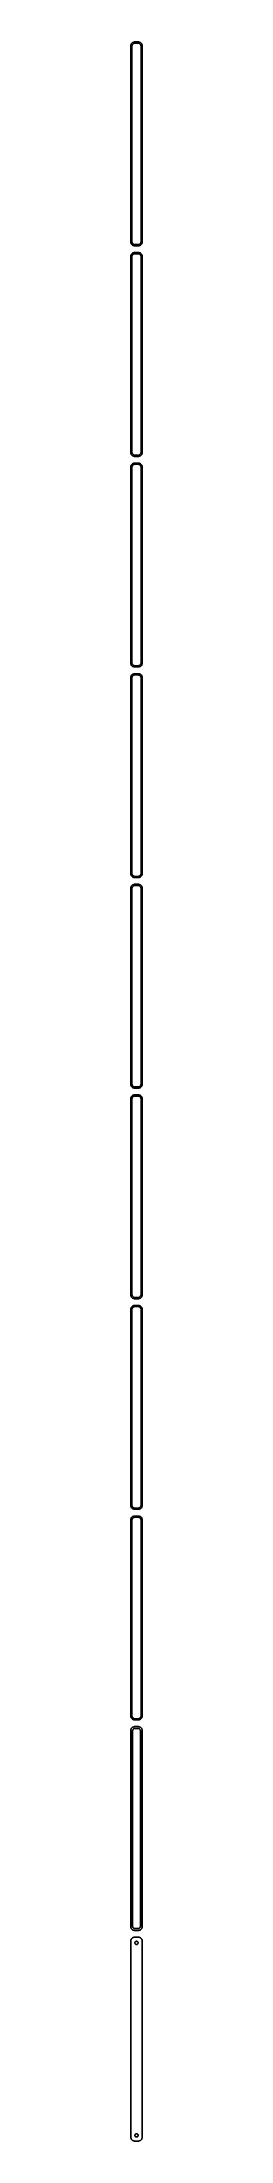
# Model space of a CAD drawing. Header units: metres. Extents: x -8 to 8, y 2655 to 5436.
import ezdxf

# ---------------------------------------------------------------- set-up
doc = ezdxf.new("R2010")
doc.units = ezdxf.units.M

msp = doc.modelspace()

# ---------------------------------------------------------------- linework, layer by layer
for p, q in [((-7.46057, 5431.63), (-7.5, 5431)), ((-7.5, 5431), (-7.5, 5171)), ((-7.34291, 5432.24), (-7.46057, 5431.63)), ((-7.14888, 5432.84), (-7.34291, 5432.24)), ((-6.88153, 5433.41), (-7.14888, 5432.84)), ((-6.54507, 5433.94), (-6.88153, 5433.41)), ((-6.14484, 5434.42), (-6.54507, 5433.94)), ((-5.68712, 5434.85), (-6.14484, 5434.42)), ((-6, 5430.5), (-5.96844, 5431)), ((-6, 5171.5), (-6, 5430.5)), ((-5.96844, 5431), (-5.87433, 5431.49)), ((-5.87433, 5431.49), (-5.7191, 5431.97)), ((-5.7191, 5431.97), (-5.50522, 5432.43)), ((-5.17912, 5435.22), (-5.68712, 5434.85)), ((-5.50522, 5432.43), (-5.23605, 5432.85)), ((-5.23605, 5432.85), (-4.91586, 5433.24)), ((-4.62889, 5435.52), (-5.17912, 5435.22)), ((-4.91586, 5433.24), (-4.54968, 5433.58)), ((-4.04507, 5435.76), (-4.62889, 5435.52)), ((-4.54968, 5433.58), (-4.1433, 5433.88)), ((-4.1433, 5433.88), (-3.70311, 5434.12)), ((-3.4369, 5435.91), (-4.04507, 5435.76)), ((-3.70311, 5434.12), (-3.23605, 5434.3)), ((-2.81395, 5435.99), (-3.4369, 5435.91)), ((-3.23605, 5434.3), (-2.74951, 5434.43)), ((2.81395, 5435.99), (-2.81395, 5435.99)), ((-2.74951, 5434.43), (-2.25116, 5434.49)), ((-2.25116, 5434.49), (2.25116, 5434.49)), ((2.25116, 5434.49), (2.74951, 5434.43)), ((2.74951, 5434.43), (3.23605, 5434.3)), ((3.4369, 5435.91), (2.81395, 5435.99)), ((3.23605, 5434.3), (3.70311, 5434.12)), ((4.04507, 5435.76), (3.4369, 5435.91)), ((3.70311, 5434.12), (4.1433, 5433.88)), ((4.62889, 5435.52), (4.04507, 5435.76)), ((4.1433, 5433.88), (4.54968, 5433.58)), ((4.54968, 5433.58), (4.91586, 5433.24)), ((5.17912, 5435.22), (4.62889, 5435.52)), ((4.91586, 5433.24), (5.23605, 5432.85)), ((5.68712, 5434.85), (5.17912, 5435.22)), ((5.23605, 5432.85), (5.50522, 5432.43)), ((5.50522, 5432.43), (5.7191, 5431.97)), ((6.14484, 5434.42), (5.68712, 5434.85)), ((5.7191, 5431.97), (5.87433, 5431.49)), ((5.87433, 5431.49), (5.96844, 5431)), ((5.96844, 5431), (6, 5430.5)), ((6, 5430.5), (6, 5171.5)), ((6.54507, 5433.94), (6.14484, 5434.42)), ((6.88153, 5433.41), (6.54507, 5433.94)), ((7.14888, 5432.84), (6.88153, 5433.41)), ((7.34291, 5432.24), (7.14888, 5432.84)), ((7.46057, 5431.63), (7.34291, 5432.24)), ((7.5, 5431), (7.46057, 5431.63)), ((7.5, 5171), (7.5, 5431)), ((-7.5, 5171), (-7.46057, 5170.37)), ((-7.46057, 5152.63), (-7.5, 5152)), ((-7.5, 5152), (-7.5, 4892)), ((-7.46057, 5170.37), (-7.34291, 5169.76)), ((-7.34291, 5153.24), (-7.46057, 5152.63)), ((-7.34291, 5169.76), (-7.14888, 5169.16)), ((-7.14888, 5153.84), (-7.34291, 5153.24)), ((-7.14888, 5169.16), (-6.88153, 5168.59)), ((-6.88153, 5154.41), (-7.14888, 5153.84)), ((-6.88153, 5168.59), (-6.54507, 5168.06)), ((-6.54507, 5154.94), (-6.88153, 5154.41)), ((-6.54507, 5168.06), (-6.14484, 5167.58)), ((-6.14484, 5155.42), (-6.54507, 5154.94)), ((-6.14484, 5167.58), (-5.68712, 5167.15)), ((-5.68712, 5155.85), (-6.14484, 5155.42)), ((-5.96844, 5171), (-6, 5171.5)), ((-6, 5151.5), (-5.96844, 5152)), ((-6, 4892.5), (-6, 5151.5)), ((-5.87433, 5170.51), (-5.96844, 5171)), ((-5.96844, 5152), (-5.87433, 5152.49)), ((-5.7191, 5170.03), (-5.87433, 5170.51)), ((-5.87433, 5152.49), (-5.7191, 5152.97)), ((-5.50522, 5169.57), (-5.7191, 5170.03)), ((-5.7191, 5152.97), (-5.50522, 5153.43)), ((-5.68712, 5167.15), (-5.17912, 5166.78)), ((-5.17912, 5156.22), (-5.68712, 5155.85)), ((-5.23605, 5169.15), (-5.50522, 5169.57)), ((-5.50522, 5153.43), (-5.23605, 5153.85)), ((-4.91586, 5168.76), (-5.23605, 5169.15)), ((-5.23605, 5153.85), (-4.91586, 5154.24)), ((-5.17912, 5166.78), (-4.62889, 5166.48)), ((-4.62889, 5156.52), (-5.17912, 5156.22)), ((-4.54968, 5168.42), (-4.91586, 5168.76)), ((-4.91586, 5154.24), (-4.54968, 5154.58)), ((-4.62889, 5166.48), (-4.04507, 5166.24)), ((-4.04507, 5156.76), (-4.62889, 5156.52)), ((-4.1433, 5168.12), (-4.54968, 5168.42)), ((-4.54968, 5154.58), (-4.1433, 5154.88)), ((-3.70311, 5167.88), (-4.1433, 5168.12)), ((-4.1433, 5154.88), (-3.70311, 5155.12)), ((-4.04507, 5166.24), (-3.4369, 5166.09)), ((-3.4369, 5156.91), (-4.04507, 5156.76)), ((-3.23605, 5167.7), (-3.70311, 5167.88)), ((-3.70311, 5155.12), (-3.23605, 5155.3)), ((-3.4369, 5166.09), (-2.81395, 5166.01)), ((-2.81395, 5156.99), (-3.4369, 5156.91)), ((-2.74951, 5167.57), (-3.23605, 5167.7)), ((-3.23605, 5155.3), (-2.74951, 5155.43)), ((-2.81395, 5166.01), (2.81395, 5166.01)), ((2.81395, 5156.99), (-2.81395, 5156.99)), ((-2.25116, 5167.51), (-2.74951, 5167.57)), ((-2.74951, 5155.43), (-2.25116, 5155.49)), ((2.25116, 5167.51), (-2.25116, 5167.51)), ((-2.25116, 5155.49), (2.25116, 5155.49)), ((2.74951, 5167.57), (2.25116, 5167.51)), ((2.25116, 5155.49), (2.74951, 5155.43)), ((3.23605, 5167.7), (2.74951, 5167.57)), ((2.74951, 5155.43), (3.23605, 5155.3)), ((2.81395, 5166.01), (3.4369, 5166.09)), ((3.4369, 5156.91), (2.81395, 5156.99)), ((3.70311, 5167.88), (3.23605, 5167.7)), ((3.23605, 5155.3), (3.70311, 5155.12)), ((3.4369, 5166.09), (4.04507, 5166.24)), ((4.04507, 5156.76), (3.4369, 5156.91)), ((4.1433, 5168.12), (3.70311, 5167.88)), ((3.70311, 5155.12), (4.1433, 5154.88)), ((4.04507, 5166.24), (4.62889, 5166.48)), ((4.62889, 5156.52), (4.04507, 5156.76)), ((4.54968, 5168.42), (4.1433, 5168.12)), ((4.1433, 5154.88), (4.54968, 5154.58)), ((4.91586, 5168.76), (4.54968, 5168.42)), ((4.54968, 5154.58), (4.91586, 5154.24)), ((4.62889, 5166.48), (5.17912, 5166.78)), ((5.17912, 5156.22), (4.62889, 5156.52)), ((5.23605, 5169.15), (4.91586, 5168.76)), ((4.91586, 5154.24), (5.23605, 5153.85)), ((5.17912, 5166.78), (5.68712, 5167.15)), ((5.68712, 5155.85), (5.17912, 5156.22)), ((5.50522, 5169.57), (5.23605, 5169.15)), ((5.23605, 5153.85), (5.50522, 5153.43)), ((5.7191, 5170.03), (5.50522, 5169.57)), ((5.50522, 5153.43), (5.7191, 5152.97)), ((5.68712, 5167.15), (6.14484, 5167.58)), ((6.14484, 5155.42), (5.68712, 5155.85)), ((5.87433, 5170.51), (5.7191, 5170.03)), ((5.7191, 5152.97), (5.87433, 5152.49)), ((5.96844, 5171), (5.87433, 5170.51)), ((5.87433, 5152.49), (5.96844, 5152)), ((6, 5171.5), (5.96844, 5171)), ((5.96844, 5152), (6, 5151.5)), ((6, 5151.5), (6, 4892.5)), ((6.14484, 5167.58), (6.54507, 5168.06)), ((6.54507, 5154.94), (6.14484, 5155.42)), ((6.54507, 5168.06), (6.88153, 5168.59)), ((6.88153, 5154.41), (6.54507, 5154.94)), ((6.88153, 5168.59), (7.14888, 5169.16)), ((7.14888, 5153.84), (6.88153, 5154.41)), ((7.14888, 5169.16), (7.34291, 5169.76)), ((7.34291, 5153.24), (7.14888, 5153.84)), ((7.34291, 5169.76), (7.46057, 5170.37)), ((7.46057, 5152.63), (7.34291, 5153.24)), ((7.46057, 5170.37), (7.5, 5171)), ((7.5, 5152), (7.46057, 5152.63)), ((7.5, 4892), (7.5, 5152)), ((-7.5, 4892), (-7.46057, 4891.37)), ((-7.46057, 4873.63), (-7.5, 4873)), ((-7.5, 4873), (-7.5, 4613)), ((-7.46057, 4891.37), (-7.34291, 4890.76)), ((-7.34291, 4874.24), (-7.46057, 4873.63)), ((-7.34291, 4890.76), (-7.14888, 4890.16)), ((-7.14888, 4874.84), (-7.34291, 4874.24)), ((-7.14888, 4890.16), (-6.88153, 4889.59)), ((-6.88153, 4875.41), (-7.14888, 4874.84)), ((-6.88153, 4889.59), (-6.54507, 4889.06)), ((-6.54507, 4875.94), (-6.88153, 4875.41)), ((-6.54507, 4889.06), (-6.14484, 4888.58)), ((-6.14484, 4876.42), (-6.54507, 4875.94)), ((-6.14484, 4888.58), (-5.68712, 4888.15)), ((-5.68712, 4876.85), (-6.14484, 4876.42)), ((-5.96844, 4892), (-6, 4892.5)), ((-6, 4872.5), (-5.96844, 4873)), ((-6, 4613.5), (-6, 4872.5)), ((-5.87433, 4891.51), (-5.96844, 4892)), ((-5.96844, 4873), (-5.87433, 4873.49)), ((-5.7191, 4891.03), (-5.87433, 4891.51)), ((-5.87433, 4873.49), (-5.7191, 4873.97)), ((-5.50522, 4890.57), (-5.7191, 4891.03)), ((-5.7191, 4873.97), (-5.50522, 4874.43)), ((-5.68712, 4888.15), (-5.17912, 4887.78)), ((-5.17912, 4877.22), (-5.68712, 4876.85)), ((-5.23605, 4890.15), (-5.50522, 4890.57)), ((-5.50522, 4874.43), (-5.23605, 4874.85)), ((-4.91586, 4889.76), (-5.23605, 4890.15)), ((-5.23605, 4874.85), (-4.91586, 4875.24)), ((-5.17912, 4887.78), (-4.62889, 4887.48)), ((-4.62889, 4877.52), (-5.17912, 4877.22)), ((-4.54968, 4889.42), (-4.91586, 4889.76)), ((-4.91586, 4875.24), (-4.54968, 4875.58)), ((-4.62889, 4887.48), (-4.04507, 4887.24)), ((-4.04507, 4877.76), (-4.62889, 4877.52)), ((-4.1433, 4889.12), (-4.54968, 4889.42)), ((-4.54968, 4875.58), (-4.1433, 4875.88)), ((-3.70311, 4888.88), (-4.1433, 4889.12)), ((-4.1433, 4875.88), (-3.70311, 4876.12)), ((-4.04507, 4887.24), (-3.4369, 4887.09)), ((-3.4369, 4877.91), (-4.04507, 4877.76)), ((-3.23605, 4888.7), (-3.70311, 4888.88)), ((-3.70311, 4876.12), (-3.23605, 4876.3)), ((-3.4369, 4887.09), (-2.81395, 4887.01)), ((-2.81395, 4877.99), (-3.4369, 4877.91)), ((-2.74951, 4888.57), (-3.23605, 4888.7)), ((-3.23605, 4876.3), (-2.74951, 4876.43)), ((-2.81395, 4887.01), (2.81395, 4887.01)), ((2.81395, 4877.99), (-2.81395, 4877.99)), ((-2.25116, 4888.51), (-2.74951, 4888.57)), ((-2.74951, 4876.43), (-2.25116, 4876.49)), ((2.25116, 4888.51), (-2.25116, 4888.51)), ((-2.25116, 4876.49), (2.25116, 4876.49)), ((2.74951, 4888.57), (2.25116, 4888.51)), ((2.25116, 4876.49), (2.74951, 4876.43)), ((3.23605, 4888.7), (2.74951, 4888.57)), ((2.74951, 4876.43), (3.23605, 4876.3)), ((2.81395, 4887.01), (3.4369, 4887.09)), ((3.4369, 4877.91), (2.81395, 4877.99)), ((3.70311, 4888.88), (3.23605, 4888.7)), ((3.23605, 4876.3), (3.70311, 4876.12)), ((3.4369, 4887.09), (4.04507, 4887.24)), ((4.04507, 4877.76), (3.4369, 4877.91)), ((4.1433, 4889.12), (3.70311, 4888.88)), ((3.70311, 4876.12), (4.1433, 4875.88)), ((4.04507, 4887.24), (4.62889, 4887.48)), ((4.62889, 4877.52), (4.04507, 4877.76)), ((4.54968, 4889.42), (4.1433, 4889.12)), ((4.1433, 4875.88), (4.54968, 4875.58)), ((4.91586, 4889.76), (4.54968, 4889.42)), ((4.54968, 4875.58), (4.91586, 4875.24)), ((4.62889, 4887.48), (5.17912, 4887.78)), ((5.17912, 4877.22), (4.62889, 4877.52)), ((5.23605, 4890.15), (4.91586, 4889.76)), ((4.91586, 4875.24), (5.23605, 4874.85)), ((5.17912, 4887.78), (5.68712, 4888.15)), ((5.68712, 4876.85), (5.17912, 4877.22)), ((5.50522, 4890.57), (5.23605, 4890.15)), ((5.23605, 4874.85), (5.50522, 4874.43)), ((5.7191, 4891.03), (5.50522, 4890.57)), ((5.50522, 4874.43), (5.7191, 4873.97)), ((5.68712, 4888.15), (6.14484, 4888.58)), ((6.14484, 4876.42), (5.68712, 4876.85)), ((5.87433, 4891.51), (5.7191, 4891.03)), ((5.7191, 4873.97), (5.87433, 4873.49)), ((5.96844, 4892), (5.87433, 4891.51)), ((5.87433, 4873.49), (5.96844, 4873)), ((6, 4892.5), (5.96844, 4892)), ((5.96844, 4873), (6, 4872.5)), ((6, 4872.5), (6, 4613.5)), ((6.14484, 4888.58), (6.54507, 4889.06)), ((6.54507, 4875.94), (6.14484, 4876.42)), ((6.54507, 4889.06), (6.88153, 4889.59)), ((6.88153, 4875.41), (6.54507, 4875.94)), ((6.88153, 4889.59), (7.14888, 4890.16)), ((7.14888, 4874.84), (6.88153, 4875.41)), ((7.14888, 4890.16), (7.34291, 4890.76)), ((7.34291, 4874.24), (7.14888, 4874.84)), ((7.34291, 4890.76), (7.46057, 4891.37)), ((7.46057, 4873.63), (7.34291, 4874.24)), ((7.46057, 4891.37), (7.5, 4892)), ((7.5, 4873), (7.46057, 4873.63)), ((7.5, 4613), (7.5, 4873)), ((-7.5, 4613), (-7.46057, 4612.37)), ((-7.46057, 4594.63), (-7.5, 4594)), ((-7.5, 4594), (-7.5, 4334)), ((-7.46057, 4612.37), (-7.34291, 4611.76)), ((-7.34291, 4595.24), (-7.46057, 4594.63)), ((-7.34291, 4611.76), (-7.14888, 4611.16)), ((-7.14888, 4595.84), (-7.34291, 4595.24)), ((-7.14888, 4611.16), (-6.88153, 4610.59)), ((-6.88153, 4596.41), (-7.14888, 4595.84)), ((-6.88153, 4610.59), (-6.54507, 4610.06)), ((-6.54507, 4596.94), (-6.88153, 4596.41)), ((-6.54507, 4610.06), (-6.14484, 4609.58)), ((-6.14484, 4597.42), (-6.54507, 4596.94)), ((-6.14484, 4609.58), (-5.68712, 4609.15)), ((-5.68712, 4597.85), (-6.14484, 4597.42)), ((-5.96844, 4613), (-6, 4613.5)), ((-6, 4593.5), (-5.96844, 4594)), ((-6, 4334.5), (-6, 4593.5)), ((-5.87433, 4612.51), (-5.96844, 4613)), ((-5.96844, 4594), (-5.87433, 4594.49)), ((-5.7191, 4612.03), (-5.87433, 4612.51)), ((-5.87433, 4594.49), (-5.7191, 4594.97)), ((-5.50522, 4611.57), (-5.7191, 4612.03)), ((-5.7191, 4594.97), (-5.50522, 4595.43)), ((-5.68712, 4609.15), (-5.17912, 4608.78)), ((-5.17912, 4598.22), (-5.68712, 4597.85)), ((-5.23605, 4611.15), (-5.50522, 4611.57)), ((-5.50522, 4595.43), (-5.23605, 4595.85)), ((-4.91586, 4610.76), (-5.23605, 4611.15)), ((-5.23605, 4595.85), (-4.91586, 4596.24)), ((-5.17912, 4608.78), (-4.62889, 4608.48)), ((-4.62889, 4598.52), (-5.17912, 4598.22)), ((-4.54968, 4610.42), (-4.91586, 4610.76)), ((-4.91586, 4596.24), (-4.54968, 4596.58)), ((-4.62889, 4608.48), (-4.04507, 4608.24)), ((-4.04507, 4598.76), (-4.62889, 4598.52)), ((-4.1433, 4610.12), (-4.54968, 4610.42)), ((-4.54968, 4596.58), (-4.1433, 4596.88)), ((-3.70311, 4609.88), (-4.1433, 4610.12)), ((-4.1433, 4596.88), (-3.70311, 4597.12)), ((-4.04507, 4608.24), (-3.4369, 4608.09)), ((-3.4369, 4598.91), (-4.04507, 4598.76)), ((-3.23605, 4609.7), (-3.70311, 4609.88)), ((-3.70311, 4597.12), (-3.23605, 4597.3)), ((-3.4369, 4608.09), (-2.81395, 4608.01)), ((-2.81395, 4598.99), (-3.4369, 4598.91)), ((-2.74951, 4609.57), (-3.23605, 4609.7)), ((-3.23605, 4597.3), (-2.74951, 4597.43)), ((-2.81395, 4608.01), (2.81395, 4608.01)), ((2.81395, 4598.99), (-2.81395, 4598.99)), ((-2.25116, 4609.51), (-2.74951, 4609.57)), ((-2.74951, 4597.43), (-2.25116, 4597.49)), ((2.25116, 4609.51), (-2.25116, 4609.51)), ((-2.25116, 4597.49), (2.25116, 4597.49)), ((2.74951, 4609.57), (2.25116, 4609.51)), ((2.25116, 4597.49), (2.74951, 4597.43)), ((3.23605, 4609.7), (2.74951, 4609.57)), ((2.74951, 4597.43), (3.23605, 4597.3)), ((2.81395, 4608.01), (3.4369, 4608.09)), ((3.4369, 4598.91), (2.81395, 4598.99)), ((3.70311, 4609.88), (3.23605, 4609.7)), ((3.23605, 4597.3), (3.70311, 4597.12)), ((3.4369, 4608.09), (4.04507, 4608.24)), ((4.04507, 4598.76), (3.4369, 4598.91)), ((4.1433, 4610.12), (3.70311, 4609.88)), ((3.70311, 4597.12), (4.1433, 4596.88)), ((4.04507, 4608.24), (4.62889, 4608.48)), ((4.62889, 4598.52), (4.04507, 4598.76)), ((4.54968, 4610.42), (4.1433, 4610.12)), ((4.1433, 4596.88), (4.54968, 4596.58)), ((4.91586, 4610.76), (4.54968, 4610.42)), ((4.54968, 4596.58), (4.91586, 4596.24)), ((4.62889, 4608.48), (5.17912, 4608.78)), ((5.17912, 4598.22), (4.62889, 4598.52)), ((5.23605, 4611.15), (4.91586, 4610.76)), ((4.91586, 4596.24), (5.23605, 4595.85)), ((5.17912, 4608.78), (5.68712, 4609.15)), ((5.68712, 4597.85), (5.17912, 4598.22)), ((5.50522, 4611.57), (5.23605, 4611.15)), ((5.23605, 4595.85), (5.50522, 4595.43)), ((5.7191, 4612.03), (5.50522, 4611.57)), ((5.50522, 4595.43), (5.7191, 4594.97)), ((5.68712, 4609.15), (6.14484, 4609.58)), ((6.14484, 4597.42), (5.68712, 4597.85)), ((5.87433, 4612.51), (5.7191, 4612.03)), ((5.7191, 4594.97), (5.87433, 4594.49)), ((5.96844, 4613), (5.87433, 4612.51)), ((5.87433, 4594.49), (5.96844, 4594)), ((6, 4613.5), (5.96844, 4613)), ((5.96844, 4594), (6, 4593.5)), ((6, 4593.5), (6, 4334.5)), ((6.14484, 4609.58), (6.54507, 4610.06)), ((6.54507, 4596.94), (6.14484, 4597.42)), ((6.54507, 4610.06), (6.88153, 4610.59)), ((6.88153, 4596.41), (6.54507, 4596.94)), ((6.88153, 4610.59), (7.14888, 4611.16)), ((7.14888, 4595.84), (6.88153, 4596.41)), ((7.14888, 4611.16), (7.34291, 4611.76)), ((7.34291, 4595.24), (7.14888, 4595.84)), ((7.34291, 4611.76), (7.46057, 4612.37)), ((7.46057, 4594.63), (7.34291, 4595.24)), ((7.46057, 4612.37), (7.5, 4613)), ((7.5, 4594), (7.46057, 4594.63)), ((7.5, 4334), (7.5, 4594)), ((-7.5, 4334), (-7.46057, 4333.37)), ((-7.46057, 4315.63), (-7.5, 4315)), ((-7.5, 4315), (-7.5, 4055)), ((-7.46057, 4333.37), (-7.34291, 4332.76)), ((-7.34291, 4316.24), (-7.46057, 4315.63)), ((-7.34291, 4332.76), (-7.14888, 4332.16)), ((-7.14888, 4316.84), (-7.34291, 4316.24)), ((-7.14888, 4332.16), (-6.88153, 4331.59)), ((-6.88153, 4317.41), (-7.14888, 4316.84)), ((-6.88153, 4331.59), (-6.54507, 4331.06)), ((-6.54507, 4317.94), (-6.88153, 4317.41)), ((-6.54507, 4331.06), (-6.14484, 4330.58)), ((-6.14484, 4318.42), (-6.54507, 4317.94)), ((-6.14484, 4330.58), (-5.68712, 4330.15)), ((-5.68712, 4318.85), (-6.14484, 4318.42)), ((-5.96844, 4334), (-6, 4334.5)), ((-6, 4314.5), (-5.96844, 4315)), ((-6, 4055.5), (-6, 4314.5)), ((-5.87433, 4333.51), (-5.96844, 4334)), ((-5.96844, 4315), (-5.87433, 4315.49)), ((-5.7191, 4333.03), (-5.87433, 4333.51)), ((-5.87433, 4315.49), (-5.7191, 4315.97)), ((-5.50522, 4332.57), (-5.7191, 4333.03)), ((-5.7191, 4315.97), (-5.50522, 4316.43)), ((-5.68712, 4330.15), (-5.17912, 4329.78)), ((-5.17912, 4319.22), (-5.68712, 4318.85)), ((-5.23605, 4332.15), (-5.50522, 4332.57)), ((-5.50522, 4316.43), (-5.23605, 4316.85)), ((-4.91586, 4331.76), (-5.23605, 4332.15)), ((-5.23605, 4316.85), (-4.91586, 4317.24)), ((-5.17912, 4329.78), (-4.62889, 4329.48)), ((-4.62889, 4319.52), (-5.17912, 4319.22)), ((-4.54968, 4331.42), (-4.91586, 4331.76)), ((-4.91586, 4317.24), (-4.54968, 4317.58)), ((-4.62889, 4329.48), (-4.04507, 4329.24)), ((-4.04507, 4319.76), (-4.62889, 4319.52)), ((-4.1433, 4331.12), (-4.54968, 4331.42)), ((-4.54968, 4317.58), (-4.1433, 4317.88)), ((-3.70311, 4330.88), (-4.1433, 4331.12)), ((-4.1433, 4317.88), (-3.70311, 4318.12)), ((-4.04507, 4329.24), (-3.4369, 4329.09)), ((-3.4369, 4319.91), (-4.04507, 4319.76)), ((-3.23605, 4330.7), (-3.70311, 4330.88)), ((-3.70311, 4318.12), (-3.23605, 4318.3)), ((-3.4369, 4329.09), (-2.81395, 4329.01)), ((-2.81395, 4319.99), (-3.4369, 4319.91)), ((-2.74951, 4330.57), (-3.23605, 4330.7)), ((-3.23605, 4318.3), (-2.74951, 4318.43)), ((-2.81395, 4329.01), (2.81395, 4329.01)), ((2.81395, 4319.99), (-2.81395, 4319.99)), ((-2.25116, 4330.51), (-2.74951, 4330.57)), ((-2.74951, 4318.43), (-2.25116, 4318.49)), ((2.25116, 4330.51), (-2.25116, 4330.51)), ((-2.25116, 4318.49), (2.25116, 4318.49)), ((2.74951, 4330.57), (2.25116, 4330.51)), ((2.25116, 4318.49), (2.74951, 4318.43)), ((3.23605, 4330.7), (2.74951, 4330.57)), ((2.74951, 4318.43), (3.23605, 4318.3)), ((2.81395, 4329.01), (3.4369, 4329.09)), ((3.4369, 4319.91), (2.81395, 4319.99)), ((3.70311, 4330.88), (3.23605, 4330.7)), ((3.23605, 4318.3), (3.70311, 4318.12)), ((3.4369, 4329.09), (4.04507, 4329.24)), ((4.04507, 4319.76), (3.4369, 4319.91)), ((4.1433, 4331.12), (3.70311, 4330.88)), ((3.70311, 4318.12), (4.1433, 4317.88)), ((4.04507, 4329.24), (4.62889, 4329.48)), ((4.62889, 4319.52), (4.04507, 4319.76)), ((4.54968, 4331.42), (4.1433, 4331.12)), ((4.1433, 4317.88), (4.54968, 4317.58)), ((4.91586, 4331.76), (4.54968, 4331.42)), ((4.54968, 4317.58), (4.91586, 4317.24)), ((4.62889, 4329.48), (5.17912, 4329.78)), ((5.17912, 4319.22), (4.62889, 4319.52)), ((5.23605, 4332.15), (4.91586, 4331.76)), ((4.91586, 4317.24), (5.23605, 4316.85)), ((5.17912, 4329.78), (5.68712, 4330.15)), ((5.68712, 4318.85), (5.17912, 4319.22)), ((5.50522, 4332.57), (5.23605, 4332.15)), ((5.23605, 4316.85), (5.50522, 4316.43)), ((5.7191, 4333.03), (5.50522, 4332.57)), ((5.50522, 4316.43), (5.7191, 4315.97)), ((5.68712, 4330.15), (6.14484, 4330.58)), ((6.14484, 4318.42), (5.68712, 4318.85)), ((5.87433, 4333.51), (5.7191, 4333.03)), ((5.7191, 4315.97), (5.87433, 4315.49)), ((5.96844, 4334), (5.87433, 4333.51)), ((5.87433, 4315.49), (5.96844, 4315)), ((6, 4334.5), (5.96844, 4334)), ((5.96844, 4315), (6, 4314.5)), ((6, 4314.5), (6, 4055.5)), ((6.14484, 4330.58), (6.54507, 4331.06)), ((6.54507, 4317.94), (6.14484, 4318.42)), ((6.54507, 4331.06), (6.88153, 4331.59)), ((6.88153, 4317.41), (6.54507, 4317.94)), ((6.88153, 4331.59), (7.14888, 4332.16)), ((7.14888, 4316.84), (6.88153, 4317.41)), ((7.14888, 4332.16), (7.34291, 4332.76)), ((7.34291, 4316.24), (7.14888, 4316.84)), ((7.34291, 4332.76), (7.46057, 4333.37)), ((7.46057, 4315.63), (7.34291, 4316.24)), ((7.46057, 4333.37), (7.5, 4334)), ((7.5, 4315), (7.46057, 4315.63)), ((7.5, 4055), (7.5, 4315)), ((-7.5, 4055), (-7.46057, 4054.37)), ((-7.46057, 4036.63), (-7.5, 4036)), ((-7.5, 4036), (-7.5, 3776)), ((-7.46057, 4054.37), (-7.34291, 4053.76)), ((-7.34291, 4037.24), (-7.46057, 4036.63)), ((-7.34291, 4053.76), (-7.14888, 4053.16)), ((-7.14888, 4037.84), (-7.34291, 4037.24)), ((-7.14888, 4053.16), (-6.88153, 4052.59)), ((-6.88153, 4038.41), (-7.14888, 4037.84)), ((-6.88153, 4052.59), (-6.54507, 4052.06)), ((-6.54507, 4038.94), (-6.88153, 4038.41)), ((-6.54507, 4052.06), (-6.14484, 4051.58)), ((-6.14484, 4039.42), (-6.54507, 4038.94)), ((-6.14484, 4051.58), (-5.68712, 4051.15)), ((-5.68712, 4039.85), (-6.14484, 4039.42)), ((-5.96844, 4055), (-6, 4055.5)), ((-6, 4035.5), (-5.96844, 4036)), ((-6, 3776.5), (-6, 4035.5)), ((-5.87433, 4054.51), (-5.96844, 4055)), ((-5.96844, 4036), (-5.87433, 4036.49)), ((-5.7191, 4054.03), (-5.87433, 4054.51)), ((-5.87433, 4036.49), (-5.7191, 4036.97)), ((-5.50522, 4053.57), (-5.7191, 4054.03)), ((-5.7191, 4036.97), (-5.50522, 4037.43)), ((-5.68712, 4051.15), (-5.17912, 4050.78)), ((-5.17912, 4040.22), (-5.68712, 4039.85)), ((-5.23605, 4053.15), (-5.50522, 4053.57)), ((-5.50522, 4037.43), (-5.23605, 4037.85)), ((-4.91586, 4052.76), (-5.23605, 4053.15)), ((-5.23605, 4037.85), (-4.91586, 4038.24)), ((-5.17912, 4050.78), (-4.62889, 4050.48)), ((-4.62889, 4040.52), (-5.17912, 4040.22)), ((-4.54968, 4052.42), (-4.91586, 4052.76)), ((-4.91586, 4038.24), (-4.54968, 4038.58)), ((-4.62889, 4050.48), (-4.04507, 4050.24)), ((-4.04507, 4040.76), (-4.62889, 4040.52)), ((-4.1433, 4052.12), (-4.54968, 4052.42)), ((-4.54968, 4038.58), (-4.1433, 4038.88)), ((-3.70311, 4051.88), (-4.1433, 4052.12)), ((-4.1433, 4038.88), (-3.70311, 4039.12)), ((-4.04507, 4050.24), (-3.4369, 4050.09)), ((-3.4369, 4040.91), (-4.04507, 4040.76)), ((-3.23605, 4051.7), (-3.70311, 4051.88)), ((-3.70311, 4039.12), (-3.23605, 4039.3)), ((-3.4369, 4050.09), (-2.81395, 4050.01)), ((-2.81395, 4040.99), (-3.4369, 4040.91)), ((-2.74951, 4051.57), (-3.23605, 4051.7)), ((-3.23605, 4039.3), (-2.74951, 4039.43)), ((-2.81395, 4050.01), (2.81395, 4050.01)), ((2.81395, 4040.99), (-2.81395, 4040.99)), ((-2.25116, 4051.51), (-2.74951, 4051.57)), ((-2.74951, 4039.43), (-2.25116, 4039.49)), ((2.25116, 4051.51), (-2.25116, 4051.51)), ((-2.25116, 4039.49), (2.25116, 4039.49)), ((2.74951, 4051.57), (2.25116, 4051.51)), ((2.25116, 4039.49), (2.74951, 4039.43)), ((3.23605, 4051.7), (2.74951, 4051.57)), ((2.74951, 4039.43), (3.23605, 4039.3)), ((2.81395, 4050.01), (3.4369, 4050.09)), ((3.4369, 4040.91), (2.81395, 4040.99)), ((3.70311, 4051.88), (3.23605, 4051.7)), ((3.23605, 4039.3), (3.70311, 4039.12)), ((3.4369, 4050.09), (4.04507, 4050.24)), ((4.04507, 4040.76), (3.4369, 4040.91)), ((4.1433, 4052.12), (3.70311, 4051.88)), ((3.70311, 4039.12), (4.1433, 4038.88)), ((4.04507, 4050.24), (4.62889, 4050.48)), ((4.62889, 4040.52), (4.04507, 4040.76)), ((4.54968, 4052.42), (4.1433, 4052.12)), ((4.1433, 4038.88), (4.54968, 4038.58)), ((4.91586, 4052.76), (4.54968, 4052.42)), ((4.54968, 4038.58), (4.91586, 4038.24)), ((4.62889, 4050.48), (5.17912, 4050.78)), ((5.17912, 4040.22), (4.62889, 4040.52)), ((5.23605, 4053.15), (4.91586, 4052.76)), ((4.91586, 4038.24), (5.23605, 4037.85)), ((5.17912, 4050.78), (5.68712, 4051.15)), ((5.68712, 4039.85), (5.17912, 4040.22)), ((5.50522, 4053.57), (5.23605, 4053.15)), ((5.23605, 4037.85), (5.50522, 4037.43)), ((5.7191, 4054.03), (5.50522, 4053.57)), ((5.50522, 4037.43), (5.7191, 4036.97)), ((5.68712, 4051.15), (6.14484, 4051.58)), ((6.14484, 4039.42), (5.68712, 4039.85)), ((5.87433, 4054.51), (5.7191, 4054.03)), ((5.7191, 4036.97), (5.87433, 4036.49)), ((5.96844, 4055), (5.87433, 4054.51)), ((5.87433, 4036.49), (5.96844, 4036)), ((6, 4055.5), (5.96844, 4055)), ((5.96844, 4036), (6, 4035.5)), ((6, 4035.5), (6, 3776.5)), ((6.14484, 4051.58), (6.54507, 4052.06)), ((6.54507, 4038.94), (6.14484, 4039.42)), ((6.54507, 4052.06), (6.88153, 4052.59)), ((6.88153, 4038.41), (6.54507, 4038.94)), ((6.88153, 4052.59), (7.14888, 4053.16)), ((7.14888, 4037.84), (6.88153, 4038.41)), ((7.14888, 4053.16), (7.34291, 4053.76)), ((7.34291, 4037.24), (7.14888, 4037.84)), ((7.34291, 4053.76), (7.46057, 4054.37)), ((7.46057, 4036.63), (7.34291, 4037.24)), ((7.46057, 4054.37), (7.5, 4055)), ((7.5, 4036), (7.46057, 4036.63)), ((7.5, 3776), (7.5, 4036)), ((-7.5, 3776), (-7.46057, 3775.37)), ((-7.46057, 3757.63), (-7.5, 3757)), ((-7.5, 3757), (-7.5, 3497)), ((-7.46057, 3775.37), (-7.34291, 3774.76)), ((-7.34291, 3758.24), (-7.46057, 3757.63)), ((-7.34291, 3774.76), (-7.14888, 3774.16)), ((-7.14888, 3758.84), (-7.34291, 3758.24)), ((-7.14888, 3774.16), (-6.88153, 3773.59)), ((-6.88153, 3759.41), (-7.14888, 3758.84)), ((-6.88153, 3773.59), (-6.54507, 3773.06)), ((-6.54507, 3759.94), (-6.88153, 3759.41)), ((-6.54507, 3773.06), (-6.14484, 3772.58)), ((-6.14484, 3760.42), (-6.54507, 3759.94)), ((-6.14484, 3772.58), (-5.68712, 3772.15)), ((-5.68712, 3760.85), (-6.14484, 3760.42)), ((-5.96844, 3776), (-6, 3776.5)), ((-6, 3756.5), (-5.96844, 3757)), ((-6, 3497.5), (-6, 3756.5)), ((-5.87433, 3775.51), (-5.96844, 3776)), ((-5.96844, 3757), (-5.87433, 3757.49)), ((-5.7191, 3775.03), (-5.87433, 3775.51)), ((-5.87433, 3757.49), (-5.7191, 3757.97)), ((-5.50522, 3774.57), (-5.7191, 3775.03)), ((-5.7191, 3757.97), (-5.50522, 3758.43)), ((-5.68712, 3772.15), (-5.17912, 3771.78)), ((-5.17912, 3761.22), (-5.68712, 3760.85)), ((-5.23605, 3774.15), (-5.50522, 3774.57)), ((-5.50522, 3758.43), (-5.23605, 3758.85)), ((-4.91586, 3773.76), (-5.23605, 3774.15)), ((-5.23605, 3758.85), (-4.91586, 3759.24)), ((-5.17912, 3771.78), (-4.62889, 3771.48)), ((-4.62889, 3761.52), (-5.17912, 3761.22)), ((-4.54968, 3773.42), (-4.91586, 3773.76)), ((-4.91586, 3759.24), (-4.54968, 3759.58)), ((-4.62889, 3771.48), (-4.04507, 3771.24)), ((-4.04507, 3761.76), (-4.62889, 3761.52)), ((-4.1433, 3773.12), (-4.54968, 3773.42)), ((-4.54968, 3759.58), (-4.1433, 3759.88)), ((-3.70311, 3772.88), (-4.1433, 3773.12)), ((-4.1433, 3759.88), (-3.70311, 3760.12)), ((-4.04507, 3771.24), (-3.4369, 3771.09)), ((-3.4369, 3761.91), (-4.04507, 3761.76)), ((-3.23605, 3772.7), (-3.70311, 3772.88)), ((-3.70311, 3760.12), (-3.23605, 3760.3)), ((-3.4369, 3771.09), (-2.81395, 3771.01)), ((-2.81395, 3761.99), (-3.4369, 3761.91)), ((-2.74951, 3772.57), (-3.23605, 3772.7)), ((-3.23605, 3760.3), (-2.74951, 3760.43)), ((-2.81395, 3771.01), (2.81395, 3771.01)), ((2.81395, 3761.99), (-2.81395, 3761.99)), ((-2.25116, 3772.51), (-2.74951, 3772.57)), ((-2.74951, 3760.43), (-2.25116, 3760.49)), ((2.25116, 3772.51), (-2.25116, 3772.51)), ((-2.25116, 3760.49), (2.25116, 3760.49)), ((2.74951, 3772.57), (2.25116, 3772.51)), ((2.25116, 3760.49), (2.74951, 3760.43)), ((3.23605, 3772.7), (2.74951, 3772.57)), ((2.74951, 3760.43), (3.23605, 3760.3)), ((2.81395, 3771.01), (3.4369, 3771.09)), ((3.4369, 3761.91), (2.81395, 3761.99)), ((3.70311, 3772.88), (3.23605, 3772.7)), ((3.23605, 3760.3), (3.70311, 3760.12)), ((3.4369, 3771.09), (4.04507, 3771.24)), ((4.04507, 3761.76), (3.4369, 3761.91)), ((4.1433, 3773.12), (3.70311, 3772.88)), ((3.70311, 3760.12), (4.1433, 3759.88)), ((4.04507, 3771.24), (4.62889, 3771.48)), ((4.62889, 3761.52), (4.04507, 3761.76)), ((4.54968, 3773.42), (4.1433, 3773.12)), ((4.1433, 3759.88), (4.54968, 3759.58)), ((4.91586, 3773.76), (4.54968, 3773.42)), ((4.54968, 3759.58), (4.91586, 3759.24)), ((4.62889, 3771.48), (5.17912, 3771.78)), ((5.17912, 3761.22), (4.62889, 3761.52)), ((5.23605, 3774.15), (4.91586, 3773.76)), ((4.91586, 3759.24), (5.23605, 3758.85)), ((5.17912, 3771.78), (5.68712, 3772.15)), ((5.68712, 3760.85), (5.17912, 3761.22)), ((5.50522, 3774.57), (5.23605, 3774.15)), ((5.23605, 3758.85), (5.50522, 3758.43)), ((5.7191, 3775.03), (5.50522, 3774.57)), ((5.50522, 3758.43), (5.7191, 3757.97)), ((5.68712, 3772.15), (6.14484, 3772.58)), ((6.14484, 3760.42), (5.68712, 3760.85)), ((5.87433, 3775.51), (5.7191, 3775.03)), ((5.7191, 3757.97), (5.87433, 3757.49)), ((5.96844, 3776), (5.87433, 3775.51)), ((5.87433, 3757.49), (5.96844, 3757)), ((6, 3776.5), (5.96844, 3776)), ((5.96844, 3757), (6, 3756.5)), ((6, 3756.5), (6, 3497.5)), ((6.14484, 3772.58), (6.54507, 3773.06)), ((6.54507, 3759.94), (6.14484, 3760.42)), ((6.54507, 3773.06), (6.88153, 3773.59)), ((6.88153, 3759.41), (6.54507, 3759.94)), ((6.88153, 3773.59), (7.14888, 3774.16)), ((7.14888, 3758.84), (6.88153, 3759.41)), ((7.14888, 3774.16), (7.34291, 3774.76)), ((7.34291, 3758.24), (7.14888, 3758.84)), ((7.34291, 3774.76), (7.46057, 3775.37)), ((7.46057, 3757.63), (7.34291, 3758.24)), ((7.46057, 3775.37), (7.5, 3776)), ((7.5, 3757), (7.46057, 3757.63)), ((7.5, 3497), (7.5, 3757)), ((-7.5, 3497), (-7.46057, 3496.37)), ((-7.46057, 3478.63), (-7.5, 3478)), ((-7.5, 3478), (-7.5, 3218)), ((-7.46057, 3496.37), (-7.34291, 3495.76)), ((-7.34291, 3479.24), (-7.46057, 3478.63)), ((-7.34291, 3495.76), (-7.14888, 3495.16)), ((-7.14888, 3479.84), (-7.34291, 3479.24)), ((-7.14888, 3495.16), (-6.88153, 3494.59)), ((-6.88153, 3480.41), (-7.14888, 3479.84)), ((-6.88153, 3494.59), (-6.54507, 3494.06)), ((-6.54507, 3480.94), (-6.88153, 3480.41)), ((-6.54507, 3494.06), (-6.14484, 3493.58)), ((-6.14484, 3481.42), (-6.54507, 3480.94)), ((-6.14484, 3493.58), (-5.68712, 3493.15)), ((-5.68712, 3481.85), (-6.14484, 3481.42)), ((-5.96844, 3497), (-6, 3497.5)), ((-6, 3477.5), (-5.96844, 3478)), ((-6, 3218.5), (-6, 3477.5)), ((-5.87433, 3496.51), (-5.96844, 3497)), ((-5.96844, 3478), (-5.87433, 3478.49)), ((-5.7191, 3496.03), (-5.87433, 3496.51)), ((-5.87433, 3478.49), (-5.7191, 3478.97)), ((-5.50522, 3495.57), (-5.7191, 3496.03)), ((-5.7191, 3478.97), (-5.50522, 3479.43)), ((-5.68712, 3493.15), (-5.17912, 3492.78)), ((-5.17912, 3482.22), (-5.68712, 3481.85)), ((-5.23605, 3495.15), (-5.50522, 3495.57)), ((-5.50522, 3479.43), (-5.23605, 3479.85)), ((-4.91586, 3494.76), (-5.23605, 3495.15)), ((-5.23605, 3479.85), (-4.91586, 3480.24)), ((-5.17912, 3492.78), (-4.62889, 3492.48)), ((-4.62889, 3482.52), (-5.17912, 3482.22)), ((-4.54968, 3494.42), (-4.91586, 3494.76)), ((-4.91586, 3480.24), (-4.54968, 3480.58)), ((-4.62889, 3492.48), (-4.04507, 3492.24)), ((-4.04507, 3482.76), (-4.62889, 3482.52)), ((-4.1433, 3494.12), (-4.54968, 3494.42)), ((-4.54968, 3480.58), (-4.1433, 3480.88)), ((-3.70311, 3493.88), (-4.1433, 3494.12)), ((-4.1433, 3480.88), (-3.70311, 3481.12)), ((-4.04507, 3492.24), (-3.4369, 3492.09)), ((-3.4369, 3482.91), (-4.04507, 3482.76)), ((-3.23605, 3493.7), (-3.70311, 3493.88)), ((-3.70311, 3481.12), (-3.23605, 3481.3)), ((-3.4369, 3492.09), (-2.81395, 3492.01)), ((-2.81395, 3482.99), (-3.4369, 3482.91)), ((-2.74951, 3493.57), (-3.23605, 3493.7)), ((-3.23605, 3481.3), (-2.74951, 3481.43)), ((-2.81395, 3492.01), (2.81395, 3492.01)), ((2.81395, 3482.99), (-2.81395, 3482.99)), ((-2.25116, 3493.51), (-2.74951, 3493.57)), ((-2.74951, 3481.43), (-2.25116, 3481.49)), ((2.25116, 3493.51), (-2.25116, 3493.51)), ((-2.25116, 3481.49), (2.25116, 3481.49)), ((2.74951, 3493.57), (2.25116, 3493.51)), ((2.25116, 3481.49), (2.74951, 3481.43)), ((3.23605, 3493.7), (2.74951, 3493.57)), ((2.74951, 3481.43), (3.23605, 3481.3)), ((2.81395, 3492.01), (3.4369, 3492.09)), ((3.4369, 3482.91), (2.81395, 3482.99)), ((3.70311, 3493.88), (3.23605, 3493.7)), ((3.23605, 3481.3), (3.70311, 3481.12)), ((3.4369, 3492.09), (4.04507, 3492.24)), ((4.04507, 3482.76), (3.4369, 3482.91)), ((4.1433, 3494.12), (3.70311, 3493.88)), ((3.70311, 3481.12), (4.1433, 3480.88)), ((4.04507, 3492.24), (4.62889, 3492.48)), ((4.62889, 3482.52), (4.04507, 3482.76)), ((4.54968, 3494.42), (4.1433, 3494.12)), ((4.1433, 3480.88), (4.54968, 3480.58)), ((4.91586, 3494.76), (4.54968, 3494.42)), ((4.54968, 3480.58), (4.91586, 3480.24)), ((4.62889, 3492.48), (5.17912, 3492.78)), ((5.17912, 3482.22), (4.62889, 3482.52)), ((5.23605, 3495.15), (4.91586, 3494.76)), ((4.91586, 3480.24), (5.23605, 3479.85)), ((5.17912, 3492.78), (5.68712, 3493.15)), ((5.68712, 3481.85), (5.17912, 3482.22)), ((5.50522, 3495.57), (5.23605, 3495.15)), ((5.23605, 3479.85), (5.50522, 3479.43)), ((5.7191, 3496.03), (5.50522, 3495.57)), ((5.50522, 3479.43), (5.7191, 3478.97)), ((5.68712, 3493.15), (6.14484, 3493.58)), ((6.14484, 3481.42), (5.68712, 3481.85)), ((5.87433, 3496.51), (5.7191, 3496.03)), ((5.7191, 3478.97), (5.87433, 3478.49)), ((5.96844, 3497), (5.87433, 3496.51)), ((5.87433, 3478.49), (5.96844, 3478)), ((6, 3497.5), (5.96844, 3497)), ((5.96844, 3478), (6, 3477.5)), ((6, 3477.5), (6, 3218.5)), ((6.14484, 3493.58), (6.54507, 3494.06)), ((6.54507, 3480.94), (6.14484, 3481.42)), ((6.54507, 3494.06), (6.88153, 3494.59)), ((6.88153, 3480.41), (6.54507, 3480.94)), ((6.88153, 3494.59), (7.14888, 3495.16)), ((7.14888, 3479.84), (6.88153, 3480.41)), ((7.14888, 3495.16), (7.34291, 3495.76)), ((7.34291, 3479.24), (7.14888, 3479.84)), ((7.34291, 3495.76), (7.46057, 3496.37)), ((7.46057, 3478.63), (7.34291, 3479.24)), ((7.46057, 3496.37), (7.5, 3497)), ((7.5, 3478), (7.46057, 3478.63)), ((7.5, 3218), (7.5, 3478)), ((-7.5, 3218), (-7.46057, 3217.37)), ((-7.46057, 3199.63), (-7.5, 3199)), ((-7.5, 3199), (-7.5, 2939)), ((-7.46057, 3217.37), (-7.34291, 3216.76)), ((-7.34291, 3200.24), (-7.46057, 3199.63)), ((-7.34291, 3216.76), (-7.14888, 3216.16)), ((-7.14888, 3200.84), (-7.34291, 3200.24)), ((-7.14888, 3216.16), (-6.88153, 3215.59)), ((-6.88153, 3201.41), (-7.14888, 3200.84)), ((-6.88153, 3215.59), (-6.54507, 3215.06)), ((-6.54507, 3201.94), (-6.88153, 3201.41)), ((-6.54507, 3215.06), (-6.14484, 3214.58)), ((-6.14484, 3202.42), (-6.54507, 3201.94)), ((-6.14484, 3214.58), (-5.68712, 3214.15)), ((-5.68712, 3202.85), (-6.14484, 3202.42)), ((-5.96844, 3218), (-6, 3218.5)), ((-5.87433, 3217.51), (-5.96844, 3218)), ((-5.7191, 3217.03), (-5.87433, 3217.51)), ((-5.50522, 3216.57), (-5.7191, 3217.03)), ((-5.68712, 3214.15), (-5.17912, 3213.78)), ((-5.17912, 3203.22), (-5.68712, 3202.85)), ((-5.23605, 3216.15), (-5.50522, 3216.57)), ((-4.91586, 3215.76), (-5.23605, 3216.15)), ((-5.17912, 3213.78), (-4.62889, 3213.48)), ((-4.62889, 3203.52), (-5.17912, 3203.22)), ((-5.11292, 3198.5), (-5.08836, 3198.89)), ((-5.11292, 2939.5), (-5.11292, 3198.5)), ((-5.08836, 3198.89), (-5.01512, 3199.27)), ((-5.01512, 3199.27), (-4.89432, 3199.65)), ((-4.54968, 3215.42), (-4.91586, 3215.76)), ((-4.89432, 3199.65), (-4.72786, 3200)), ((-4.72786, 3200), (-4.5184, 3200.33)), ((-4.62889, 3213.48), (-4.04507, 3213.24)), ((-4.04507, 3203.76), (-4.62889, 3203.52)), ((-4.1433, 3215.12), (-4.54968, 3215.42)), ((-4.5184, 3200.33), (-4.26921, 3200.63)), ((-4.26921, 3200.63), (-3.98424, 3200.9)), ((-3.70311, 3214.88), (-4.1433, 3215.12)), ((-4.04507, 3213.24), (-3.4369, 3213.09)), ((-3.4369, 3203.91), (-4.04507, 3203.76)), ((-3.98424, 3200.9), (-3.66798, 3201.13)), ((-3.23605, 3214.7), (-3.70311, 3214.88)), ((-3.66798, 3201.13), (-3.32541, 3201.32)), ((-3.4369, 3213.09), (-2.81395, 3213.01)), ((-2.81395, 3203.99), (-3.4369, 3203.91)), ((-3.32541, 3201.32), (-2.96194, 3201.46)), ((-2.74951, 3214.57), (-3.23605, 3214.7)), ((-2.96194, 3201.46), (-2.5833, 3201.56)), ((-2.81395, 3213.01), (2.81395, 3213.01)), ((2.81395, 3203.99), (-2.81395, 3203.99)), ((-2.25116, 3214.51), (-2.74951, 3214.57)), ((-2.5833, 3201.56), (-2.19545, 3201.61)), ((2.25116, 3214.51), (-2.25116, 3214.51)), ((-2.19545, 3201.61), (2.19545, 3201.61)), ((2.19545, 3201.61), (2.5833, 3201.56)), ((2.74951, 3214.57), (2.25116, 3214.51)), ((2.5833, 3201.56), (2.96194, 3201.46)), ((3.23605, 3214.7), (2.74951, 3214.57)), ((2.81395, 3213.01), (3.4369, 3213.09)), ((3.4369, 3203.91), (2.81395, 3203.99)), ((2.96194, 3201.46), (3.32541, 3201.32)), ((3.70311, 3214.88), (3.23605, 3214.7)), ((3.32541, 3201.32), (3.66798, 3201.13)), ((3.4369, 3213.09), (4.04507, 3213.24)), ((4.04507, 3203.76), (3.4369, 3203.91)), ((3.66798, 3201.13), (3.98424, 3200.9)), ((4.1433, 3215.12), (3.70311, 3214.88)), ((3.98424, 3200.9), (4.26921, 3200.63)), ((4.04507, 3213.24), (4.62889, 3213.48)), ((4.62889, 3203.52), (4.04507, 3203.76)), ((4.54968, 3215.42), (4.1433, 3215.12)), ((4.26921, 3200.63), (4.5184, 3200.33)), ((4.5184, 3200.33), (4.72786, 3200)), ((4.91586, 3215.76), (4.54968, 3215.42)), ((4.62889, 3213.48), (5.17912, 3213.78)), ((5.17912, 3203.22), (4.62889, 3203.52)), ((4.72786, 3200), (4.89432, 3199.65)), ((4.89432, 3199.65), (5.01512, 3199.27)), ((5.23605, 3216.15), (4.91586, 3215.76)), ((5.01512, 3199.27), (5.08836, 3198.89)), ((5.08836, 3198.89), (5.11292, 3198.5)), ((5.11292, 3198.5), (5.11292, 2939.5)), ((5.17912, 3213.78), (5.68712, 3214.15)), ((5.68712, 3202.85), (5.17912, 3203.22)), ((5.50522, 3216.57), (5.23605, 3216.15)), ((5.7191, 3217.03), (5.50522, 3216.57)), ((5.68712, 3214.15), (6.14484, 3214.58)), ((6.14484, 3202.42), (5.68712, 3202.85)), ((5.87433, 3217.51), (5.7191, 3217.03)), ((5.96844, 3218), (5.87433, 3217.51)), ((6, 3218.5), (5.96844, 3218)), ((6.14484, 3214.58), (6.54507, 3215.06)), ((6.54507, 3201.94), (6.14484, 3202.42)), ((6.54507, 3215.06), (6.88153, 3215.59)), ((6.88153, 3201.41), (6.54507, 3201.94)), ((6.88153, 3215.59), (7.14888, 3216.16)), ((7.14888, 3200.84), (6.88153, 3201.41)), ((7.14888, 3216.16), (7.34291, 3216.76)), ((7.34291, 3200.24), (7.14888, 3200.84)), ((7.34291, 3216.76), (7.46057, 3217.37)), ((7.46057, 3199.63), (7.34291, 3200.24)), ((7.46057, 3217.37), (7.5, 3218)), ((7.5, 3199), (7.46057, 3199.63)), ((7.5, 2939), (7.5, 3199)), ((-7.5, 2939), (-7.46057, 2938.37)), ((-7.46057, 2920.63), (-7.5, 2920)), ((-7.46057, 2938.37), (-7.34291, 2937.76)), ((-7.34291, 2921.24), (-7.46057, 2920.63)), ((-7.34291, 2937.76), (-7.14888, 2937.16)), ((-7.14888, 2921.84), (-7.34291, 2921.24)), ((-7.14888, 2937.16), (-6.88153, 2936.59)), ((-6.88153, 2922.41), (-7.14888, 2921.84)), ((-6.88153, 2936.59), (-6.54507, 2936.06)), ((-6.54507, 2922.94), (-6.88153, 2922.41)), ((-6.54507, 2936.06), (-6.14484, 2935.58)), ((-6.14484, 2923.42), (-6.54507, 2922.94)), ((-6.14484, 2935.58), (-5.68712, 2935.15)), ((-5.68712, 2923.85), (-6.14484, 2923.42)), ((-5.68712, 2935.15), (-5.17912, 2934.78)), ((-5.17912, 2924.22), (-5.68712, 2923.85)), ((-5.17912, 2934.78), (-4.62889, 2934.48)), ((-4.62889, 2924.52), (-5.17912, 2924.22)), ((-5.08836, 2939.11), (-5.11292, 2939.5)), ((-5.01512, 2938.73), (-5.08836, 2939.11)), ((-4.89432, 2938.35), (-5.01512, 2938.73)), ((-4.72786, 2938), (-4.89432, 2938.35)), ((-4.5184, 2937.67), (-4.72786, 2938)), ((-4.62889, 2934.48), (-4.04507, 2934.24)), ((-4.04507, 2924.76), (-4.62889, 2924.52)), ((-4.26921, 2937.37), (-4.5184, 2937.67)), ((-3.98424, 2937.1), (-4.26921, 2937.37)), ((-4.04507, 2934.24), (-3.4369, 2934.09)), ((-3.4369, 2924.91), (-4.04507, 2924.76)), ((-3.66798, 2936.87), (-3.98424, 2937.1)), ((-3.32541, 2936.68), (-3.66798, 2936.87)), ((-3.4369, 2934.09), (-2.81395, 2934.01)), ((-2.81395, 2924.99), (-3.4369, 2924.91)), ((-2.96194, 2936.54), (-3.32541, 2936.68)), ((-2.5833, 2936.44), (-2.96194, 2936.54)), ((-2.81395, 2934.01), (2.81395, 2934.01)), ((2.81395, 2924.99), (-2.81395, 2924.99)), ((-2.19545, 2936.39), (-2.5833, 2936.44)), ((2.19545, 2936.39), (-2.19545, 2936.39)), ((2.5833, 2936.44), (2.19545, 2936.39)), ((2.96194, 2936.54), (2.5833, 2936.44)), ((2.81395, 2934.01), (3.4369, 2934.09)), ((3.4369, 2924.91), (2.81395, 2924.99)), ((3.32541, 2936.68), (2.96194, 2936.54)), ((3.66798, 2936.87), (3.32541, 2936.68)), ((3.4369, 2934.09), (4.04507, 2934.24)), ((4.04507, 2924.76), (3.4369, 2924.91)), ((3.98424, 2937.1), (3.66798, 2936.87)), ((4.26921, 2937.37), (3.98424, 2937.1)), ((4.04507, 2934.24), (4.62889, 2934.48)), ((4.62889, 2924.52), (4.04507, 2924.76)), ((4.5184, 2937.67), (4.26921, 2937.37)), ((4.72786, 2938), (4.5184, 2937.67)), ((4.62889, 2934.48), (5.17912, 2934.78)), ((5.17912, 2924.22), (4.62889, 2924.52)), ((4.89432, 2938.35), (4.72786, 2938)), ((5.01512, 2938.73), (4.89432, 2938.35)), ((5.08836, 2939.11), (5.01512, 2938.73)), ((5.11292, 2939.5), (5.08836, 2939.11)), ((5.17912, 2934.78), (5.68712, 2935.15)), ((5.68712, 2923.85), (5.17912, 2924.22)), ((5.68712, 2935.15), (6.14484, 2935.58)), ((6.14484, 2923.42), (5.68712, 2923.85)), ((6.14484, 2935.58), (6.54507, 2936.06)), ((6.54507, 2922.94), (6.14484, 2923.42)), ((6.54507, 2936.06), (6.88153, 2936.59)), ((6.88153, 2922.41), (6.54507, 2922.94)), ((6.88153, 2936.59), (7.14888, 2937.16)), ((7.14888, 2921.84), (6.88153, 2922.41)), ((7.14888, 2937.16), (7.34291, 2937.76)), ((7.34291, 2921.24), (7.14888, 2921.84)), ((7.34291, 2937.76), (7.46057, 2938.37)), ((7.46057, 2920.63), (7.34291, 2921.24)), ((7.46057, 2938.37), (7.5, 2939)), ((7.5, 2920), (7.46057, 2920.63)), ((-7.5, 2920), (-7.5, 2660)), ((-2.13528, 2917.5), (-2.11845, 2917.77)), ((-2.11845, 2917.23), (-2.13528, 2917.5)), ((-2.11845, 2917.77), (-2.06821, 2918.03)), ((-2.06821, 2916.97), (-2.11845, 2917.23)), ((-2.06821, 2918.03), (-1.98534, 2918.29)), ((-1.98534, 2916.71), (-2.06821, 2916.97)), ((-1.98534, 2918.29), (-1.87117, 2918.53)), ((-1.87117, 2916.47), (-1.98534, 2916.71)), ((-1.87117, 2918.53), (-1.72748, 2918.76)), ((-1.72748, 2916.24), (-1.87117, 2916.47)), ((-1.72748, 2918.76), (-1.55655, 2918.96)), ((-1.55655, 2916.04), (-1.72748, 2916.24)), ((-1.55655, 2918.96), (-1.36108, 2919.15)), ((-1.36108, 2915.85), (-1.55655, 2916.04)), ((-1.36108, 2919.15), (-1.14413, 2919.3)), ((-1.14413, 2915.7), (-1.36108, 2915.85)), ((-1.14413, 2919.3), (-0.90915, 2919.43)), ((-0.90915, 2915.57), (-1.14413, 2915.7)), ((-0.90915, 2919.43), (-0.65984, 2919.53)), ((-0.65984, 2915.47), (-0.90915, 2915.57)), ((-0.65984, 2919.53), (-0.4001, 2919.6)), ((-0.4001, 2915.4), (-0.65984, 2915.47)), ((-0.4001, 2919.6), (-0.13406, 2919.63)), ((-0.13406, 2915.37), (-0.4001, 2915.4)), ((-0.13406, 2919.63), (0.13406, 2919.63)), ((0.13406, 2915.37), (-0.13406, 2915.37)), ((0.13406, 2919.63), (0.4001, 2919.6)), ((0.4001, 2915.4), (0.13406, 2915.37)), ((0.4001, 2919.6), (0.65984, 2919.53)), ((0.65984, 2915.47), (0.4001, 2915.4)), ((0.65984, 2919.53), (0.90915, 2919.43)), ((0.90915, 2915.57), (0.65984, 2915.47)), ((0.90915, 2919.43), (1.14413, 2919.3)), ((1.14413, 2915.7), (0.90915, 2915.57)), ((1.14413, 2919.3), (1.36108, 2919.15)), ((1.36108, 2915.85), (1.14413, 2915.7)), ((1.36108, 2919.15), (1.55655, 2918.96)), ((1.55655, 2916.04), (1.36108, 2915.85)), ((1.55655, 2918.96), (1.72748, 2918.76)), ((1.72748, 2916.24), (1.55655, 2916.04)), ((1.72748, 2918.76), (1.87117, 2918.53)), ((1.87117, 2916.47), (1.72748, 2916.24)), ((1.87117, 2918.53), (1.98534, 2918.29)), ((1.98534, 2916.71), (1.87117, 2916.47)), ((1.98534, 2918.29), (2.06821, 2918.03)), ((2.06821, 2916.97), (1.98534, 2916.71)), ((2.06821, 2918.03), (2.11845, 2917.77)), ((2.11845, 2917.23), (2.06821, 2916.97)), ((2.11845, 2917.77), (2.13528, 2917.5)), ((2.13528, 2917.5), (2.11845, 2917.23)), ((7.5, 2660), (7.5, 2920)), ((-7.5, 2660), (-7.46057, 2659.37)), ((-7.46057, 2659.37), (-7.34291, 2658.76)), ((-7.34291, 2658.76), (-7.14888, 2658.16)), ((-7.14888, 2658.16), (-6.88153, 2657.59)), ((-6.88153, 2657.59), (-6.54507, 2657.06)), ((-6.54507, 2657.06), (-6.14484, 2656.58)), ((-6.14484, 2656.58), (-5.68712, 2656.15)), ((-5.68712, 2656.15), (-5.17912, 2655.78)), ((-5.17912, 2655.78), (-4.62889, 2655.48)), ((-4.62889, 2655.48), (-4.04507, 2655.24)), ((-4.04507, 2655.24), (-3.4369, 2655.09)), ((-3.4369, 2655.09), (-2.81395, 2655.01)), ((-2.81395, 2655.01), (2.81395, 2655.01)), ((-2.13528, 2662.5), (-2.11845, 2662.77)), ((-2.11845, 2662.23), (-2.13528, 2662.5)), ((-2.11845, 2662.77), (-2.06821, 2663.03)), ((-2.06821, 2661.97), (-2.11845, 2662.23)), ((-2.06821, 2663.03), (-1.98534, 2663.29)), ((-1.98534, 2661.71), (-2.06821, 2661.97)), ((-1.98534, 2663.29), (-1.87117, 2663.53)), ((-1.87117, 2661.47), (-1.98534, 2661.71)), ((-1.87117, 2663.53), (-1.72748, 2663.76)), ((-1.72748, 2661.24), (-1.87117, 2661.47)), ((-1.72748, 2663.76), (-1.55655, 2663.96)), ((-1.55655, 2661.04), (-1.72748, 2661.24)), ((-1.55655, 2663.96), (-1.36108, 2664.15)), ((-1.36108, 2660.85), (-1.55655, 2661.04)), ((-1.36108, 2664.15), (-1.14413, 2664.3)), ((-1.14413, 2660.7), (-1.36108, 2660.85)), ((-1.14413, 2664.3), (-0.90915, 2664.43)), ((-0.90915, 2660.57), (-1.14413, 2660.7)), ((-0.90915, 2664.43), (-0.65984, 2664.53)), ((-0.65984, 2660.47), (-0.90915, 2660.57)), ((-0.65984, 2664.53), (-0.4001, 2664.6)), ((-0.4001, 2660.4), (-0.65984, 2660.47)), ((-0.4001, 2664.6), (-0.13406, 2664.63)), ((-0.13406, 2660.37), (-0.4001, 2660.4)), ((-0.13406, 2664.63), (0.13406, 2664.63)), ((0.13406, 2660.37), (-0.13406, 2660.37)), ((0.13406, 2664.63), (0.4001, 2664.6)), ((0.4001, 2660.4), (0.13406, 2660.37)), ((0.4001, 2664.6), (0.65984, 2664.53)), ((0.65984, 2660.47), (0.4001, 2660.4)), ((0.65984, 2664.53), (0.90915, 2664.43)), ((0.90915, 2660.57), (0.65984, 2660.47)), ((0.90915, 2664.43), (1.14413, 2664.3)), ((1.14413, 2660.7), (0.90915, 2660.57)), ((1.14413, 2664.3), (1.36108, 2664.15)), ((1.36108, 2660.85), (1.14413, 2660.7)), ((1.36108, 2664.15), (1.55655, 2663.96)), ((1.55655, 2661.04), (1.36108, 2660.85)), ((1.55655, 2663.96), (1.72748, 2663.76)), ((1.72748, 2661.24), (1.55655, 2661.04)), ((1.72748, 2663.76), (1.87117, 2663.53)), ((1.87117, 2661.47), (1.72748, 2661.24)), ((1.87117, 2663.53), (1.98534, 2663.29)), ((1.98534, 2661.71), (1.87117, 2661.47)), ((1.98534, 2663.29), (2.06821, 2663.03)), ((2.06821, 2661.97), (1.98534, 2661.71)), ((2.06821, 2663.03), (2.11845, 2662.77)), ((2.11845, 2662.23), (2.06821, 2661.97)), ((2.11845, 2662.77), (2.13528, 2662.5)), ((2.13528, 2662.5), (2.11845, 2662.23)), ((2.81395, 2655.01), (3.4369, 2655.09)), ((3.4369, 2655.09), (4.04507, 2655.24)), ((4.04507, 2655.24), (4.62889, 2655.48)), ((4.62889, 2655.48), (5.17912, 2655.78)), ((5.17912, 2655.78), (5.68712, 2656.15)), ((5.68712, 2656.15), (6.14484, 2656.58)), ((6.14484, 2656.58), (6.54507, 2657.06)), ((6.54507, 2657.06), (6.88153, 2657.59)), ((6.88153, 2657.59), (7.14888, 2658.16)), ((7.14888, 2658.16), (7.34291, 2658.76)), ((7.34291, 2658.76), (7.46057, 2659.37)), ((7.46057, 2659.37), (7.5, 2660))]:
    msp.add_line(p, q)

doc.saveas('drawing.dxf')
